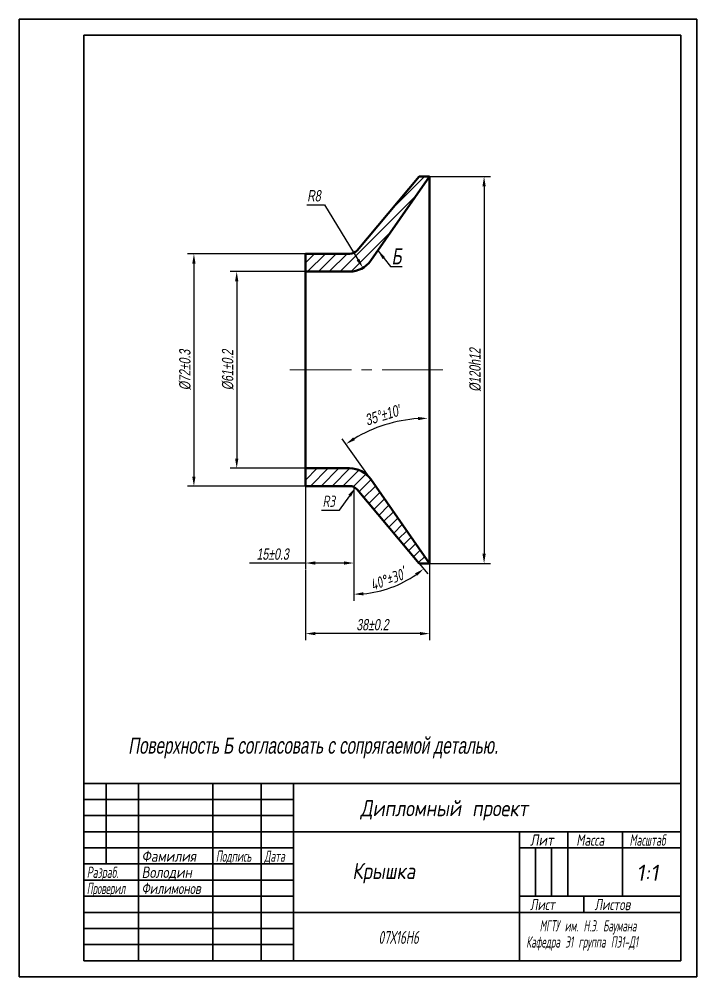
# Model space of a CAD drawing. Header units: millimetres. Extents: x 155 to 2756, y -275 to 1324.
# Drawn here: x 1155.8 to 1365.8, y 730.2 to 1027.2 of the extents above; entities that cross this region are included whole.
import ezdxf

# ---------------------------------------------------------------- set-up
doc = ezdxf.new("R2010")
doc.units = ezdxf.units.MM
doc.header["$PDMODE"] = 35
doc.header["$PDSIZE"] = -30
doc.linetypes.add('CENTER2', pattern=[28.575, 19.05, -3.175, 3.175, -3.175])
doc.layers.get('0').update_dxf_attribs({"lineweight": 50})
for name, color, linetype, lineweight in [('1', 1, 'CENTER2', 20), ('Layer2', 152, 'Continuous', 25), ('Рамка', 52, 'Continuous', 35), ('Текст', 242, 'Continuous', 25)]:
    doc.layers.add(name, color=color, linetype=linetype, lineweight=lineweight)
doc.styles.add('3.5', font='txt.shx', dxfattribs={"width": 0.7, "oblique": 10, "height": 3.5})
doc.styles.add('5', font='txt.shx', dxfattribs={"width": 0.8, "oblique": 10, "height": 5})
doc.styles.add('ST_5', font='w_russin.shx', dxfattribs={"width": 0.7, "oblique": 10, "height": 5})
doc.dimstyles.new('1 STANDARD(1 1)', dxfattribs={"dimscale": 0, "dimtxt": 3.5, "dimasz": 3, "dimexe": 2, "dimexo": 0, "dimgap": 1, "dimtad": 1, "dimtoh": 1, "dimdec": 1, "dimzin": 9, "dimdsep": 46, "dimtxsty": '3.5', "dimcen": 2.5, "dimclrd": 256, "dimclre": 256, "dimclrt": 256, "dimaunit": 1, "dimadec": 0, "dimazin": 0, "dimtfac": 1, "dimtdec": 1, "dimtmove": 0, "dimatfit": 3, "dimfxl": 0, "dimtolj": 1, "dimtzin": 1, "dimarcsym": 0})
doc.dimstyles.new('STANDARD(1 1)', dxfattribs={"dimscale": 0, "dimtxt": 3.5, "dimasz": 3, "dimexe": 2, "dimexo": 0, "dimgap": 1, "dimtad": 1, "dimdec": 1, "dimzin": 9, "dimdsep": 46, "dimtxsty": '3.5', "dimcen": 2.5, "dimclrd": 256, "dimclre": 256, "dimclrt": 256, "dimaunit": 1, "dimadec": 0, "dimazin": 0, "dimtfac": 1, "dimtdec": 1, "dimtmove": 0, "dimatfit": 3, "dimfxl": 0, "dimtolj": 1, "dimtzin": 1, "dimarcsym": 0})
doc.dimstyles.new('STANDARD(1 1)$2', dxfattribs={"dimscale": 0, "dimtxt": 3.5, "dimasz": 3, "dimexe": 2, "dimexo": 0, "dimgap": 1, "dimtad": 1, "dimdec": 1, "dimzin": 9, "dimdsep": 46, "dimtxsty": '3.5', "dimcen": 2.5, "dimclrd": 256, "dimclre": 256, "dimclrt": 256, "dimaunit": 1, "dimadec": 0, "dimazin": 0, "dimtfac": 1, "dimtdec": 1, "dimtmove": 0, "dimatfit": 3, "dimfxl": 0, "dimtolj": 1, "dimtzin": 1, "dimarcsym": 0})
doc.dimstyles.new('STANDARD(1 1)$4', dxfattribs={"dimscale": 0, "dimtxt": 3.5, "dimasz": 3, "dimexe": 2, "dimexo": 0, "dimgap": 1, "dimtad": 1, "dimtoh": 1, "dimdec": 1, "dimzin": 9, "dimdsep": 46, "dimtxsty": '3.5', "dimcen": 2.5, "dimclrd": 256, "dimclre": 256, "dimclrt": 256, "dimaunit": 1, "dimadec": 0, "dimazin": 0, "dimtfac": 1, "dimtdec": 1, "dimtofl": 0, "dimtmove": 0, "dimatfit": 2, "dimfxl": 0, "dimtolj": 1, "dimtzin": 1, "dimarcsym": 0})

# ---------------------------------------------------------------- blocks, each defined once
blk = doc.blocks.new('*D95')
at = {"layer": 'Defpoints', "color": 0}
for p in [(1244.59, 954.38), (1210, 882.3), (1244.59, 882.3)]:
    blk.add_point(p, dxfattribs=at)
at = {"layer": 'Layer2', "lineweight": -2}
for p, q in [((1244.59, 954.38), (1208, 954.38)), ((1210, 951.38), (1210, 885.3)), ((1244.59, 882.3), (1208, 882.3))]:
    blk.add_line(p, q, dxfattribs=at)
at = {"layer": 'Layer2'}
for points in [[(1209.5, 951.38), (1210.5, 951.38), (1210, 954.38)], [(1209.5, 885.3), (1210.5, 885.3), (1210, 882.3)]]:
    blk.add_solid(points, dxfattribs=at)
at = {"layer": 'Layer2', "insert": (1207.25, 918.38), "char_height": 3.5, "attachment_point": 5, "rotation": 90, "style": '3.5'}
blk.add_mtext('\\A1;{\\Fw_russin.shx;%%c72±0.3}', dxfattribs=at)
blk = doc.blocks.new('*D96')
at = {"layer": 'Defpoints', "color": 0}
for p in [(1244.59, 948.88), (1223.26, 887.88), (1244.59, 887.88)]:
    blk.add_point(p, dxfattribs=at)
at = {"layer": 'Layer2', "lineweight": -2}
for p, q in [((1244.59, 948.88), (1221.26, 948.88)), ((1223.26, 945.88), (1223.26, 890.88)), ((1244.59, 887.88), (1221.26, 887.88))]:
    blk.add_line(p, q, dxfattribs=at)
at = {"layer": 'Layer2'}
for points in [[(1222.76, 945.88), (1223.76, 945.88), (1223.26, 948.88)], [(1222.76, 890.88), (1223.76, 890.88), (1223.26, 887.88)]]:
    blk.add_solid(points, dxfattribs=at)
at = {"layer": 'Layer2', "insert": (1220.51, 918.38), "char_height": 3.5, "attachment_point": 5, "rotation": 90, "style": '3.5'}
blk.add_mtext('\\A1;{\\Fw_russin.shx;%%c61±0.2}', dxfattribs=at)
blk = doc.blocks.new('*D97')
at = {"layer": 'Defpoints', "color": 0}
for p in [(1283.05, 858.38), (1244.59, 856.27), (1244.59, 836.62)]:
    blk.add_point(p, dxfattribs=at)
at = {"layer": 'Layer2', "lineweight": -2}
for p, q in [((1283.05, 858.38), (1283.05, 834.62)), ((1244.59, 856.27), (1244.59, 834.62)), ((1280.05, 836.62), (1247.59, 836.62))]:
    blk.add_line(p, q, dxfattribs=at)
at = {"layer": 'Layer2'}
for points in [[(1247.59, 837.12), (1247.59, 836.12), (1244.59, 836.62)], [(1280.05, 837.12), (1280.05, 836.12), (1283.05, 836.62)]]:
    blk.add_solid(points, dxfattribs=at)
at = {"layer": 'Layer2', "insert": (1265.35, 839.37), "char_height": 3.5, "attachment_point": 5, "style": '3.5'}
blk.add_mtext('\\A1;{\\Fw_russin.shx;38±0.2}', dxfattribs=at)
blk = doc.blocks.new('*D98')
at = {"layer": 'Defpoints', "color": 0}
for p in [(1244.59, 882.3), (1259.54, 882.02), (1259.54, 858.51)]:
    blk.add_point(p, dxfattribs=at)
at = {"layer": 'Layer2', "lineweight": -2}
for p, q in [((1244.59, 882.3), (1244.59, 856.51)), ((1259.54, 882.02), (1259.54, 856.51)), ((1244.59, 858.51), (1227.22, 858.51)), ((1256.54, 858.51), (1247.59, 858.51))]:
    blk.add_line(p, q, dxfattribs=at)
at = {"layer": 'Layer2'}
for points in [[(1247.59, 859.01), (1247.59, 858.01), (1244.59, 858.51)], [(1256.54, 859.01), (1256.54, 858.01), (1259.54, 858.51)]]:
    blk.add_solid(points, dxfattribs=at)
at = {"layer": 'Layer2', "insert": (1234.41, 861.26), "char_height": 3.5, "attachment_point": 5, "style": '3.5'}
blk.add_mtext('\\A1;{\\Fw_russin.shx;15±0.3}', dxfattribs=at)
blk = doc.blocks.new('*D99')
at = {"layer": 'Defpoints', "color": 0}
for p in [(1282.49, 918.38), (1264.97, 899.79), (1264.78, 884.47), (1282.49, 859.18), (1282.49, 859.18)]:
    blk.add_point(p, dxfattribs=at)
at = {"layer": 'Layer2', "lineweight": -2}
blk.add_line((1264.78, 884.47), (1255.97, 897.04), dxfattribs=at)
blk.add_arc((1282.49, 859.18), 44.22, 93.8875, 121.1125, dxfattribs=at)
at = {"layer": 'Layer2'}
for points in [[(1279.47, 903.8), (1279.5, 902.8), (1282.49, 903.4)], [(1259.91, 896.62), (1259.36, 897.46), (1257.12, 895.41)]]:
    blk.add_solid(points, dxfattribs=at)
at = {"layer": 'Layer2', "insert": (1268.45, 904.36), "char_height": 3.5, "attachment_point": 5, "rotation": 17.2655, "style": '3.5'}
blk.add_mtext("\\A1;{\\Fw_russin.shx;35°±10'}", dxfattribs=at)
blk = doc.blocks.new('*D100')
at = {"layer": 'Defpoints', "color": 0}
for p in [(1283.05, 978.38), (1283.05, 858.38), (1299.92, 858.38)]:
    blk.add_point(p, dxfattribs=at)
at = {"layer": 'Layer2', "lineweight": -2}
for p, q in [((1283.05, 978.38), (1301.92, 978.38)), ((1299.92, 975.38), (1299.92, 861.38)), ((1283.05, 858.38), (1301.92, 858.38))]:
    blk.add_line(p, q, dxfattribs=at)
at = {"layer": 'Layer2'}
for points in [[(1299.42, 975.38), (1300.42, 975.38), (1299.92, 978.38)], [(1299.42, 861.38), (1300.42, 861.38), (1299.92, 858.38)]]:
    blk.add_solid(points, dxfattribs=at)
at = {"layer": 'Layer2', "insert": (1297.17, 918.38), "char_height": 3.5, "attachment_point": 5, "rotation": 90, "style": '3.5'}
blk.add_mtext('\\A1;{\\Fw_russin.shx;%%c120h12}', dxfattribs=at)
blk = doc.blocks.new('*D101')
at = {"layer": 'Defpoints', "color": 0}
for p in [(1258.23, 956.88), (1262.39, 950.05)]:
    blk.add_point(p, dxfattribs=at)
at = {"layer": 'Layer2', "lineweight": -2}
for p, q in [((1244.95, 969.63), (1250.45, 969.63)), ((1250.45, 969.63), (1260.83, 952.61))]:
    blk.add_line(p, q, dxfattribs=at)
at = {"layer": 'Layer2'}
blk.add_solid([(1261.25, 952.87), (1260.4, 952.35), (1262.39, 950.05)], dxfattribs=at)
at = {"layer": 'Layer2', "insert": (1247.2, 972.38), "char_height": 3.5, "attachment_point": 5, "style": '3.5'}
blk.add_mtext('\\A1;{\\Fw_russin.shx;R8}', dxfattribs=at)
blk = doc.blocks.new('*D114')
at = {"layer": 'Defpoints', "color": 0}
for p in [(1258.28, 879.38), (1260, 881.83)]:
    blk.add_point(p, dxfattribs=at)
at = {"layer": 'Layer2', "lineweight": -2}
for p, q in [((1255.13, 874.91), (1258.28, 879.38)), ((1249.53, 874.91), (1255.13, 874.91))]:
    blk.add_line(p, q, dxfattribs=at)
at = {"layer": 'Layer2'}
blk.add_solid([(1257.87, 879.67), (1258.69, 879.09), (1260, 881.83)], dxfattribs=at)
at = {"layer": 'Layer2', "insert": (1251.83, 877.66), "char_height": 3.5, "attachment_point": 5, "style": '3.5'}
blk.add_mtext('\\A1;R3', dxfattribs=at)
blk = doc.blocks.new('*D115')
at = {"layer": 'Defpoints', "color": 0}
for p in [(1259.54, 882.18), (1259.54, 881.86), (1260.57, 881.31), (1279.81, 858.38), (1267.32, 849.74)]:
    blk.add_point(p, dxfattribs=at)
at = {"layer": 'Layer2', "lineweight": -2}
for p, q in [((1259.54, 881.86), (1259.54, 846.83)), ((1279.81, 858.38), (1282.49, 855.19))]:
    blk.add_line(p, q, dxfattribs=at)
blk.add_arc((1259.54, 882.54), 33.7, 275.1017, 304.8983, dxfattribs=at)
at = {"layer": 'Layer2'}
for points in [[(1278.52, 855.29), (1279.13, 854.5), (1281.21, 856.72)], [(1262.56, 848.47), (1262.52, 849.47), (1259.54, 848.83)]]:
    blk.add_solid(points, dxfattribs=at)
at = {"layer": 'Layer2', "insert": (1270.13, 853.45), "char_height": 3.5, "attachment_point": 5, "rotation": 20, "style": '3.5'}
blk.add_mtext("\\A1;40°±30'", dxfattribs=at)

msp = doc.modelspace()

# ---------------------------------------------------------------- hatches: boundary and pattern name
at = {"layer": 'Layer2'}
h = msp.add_hatch(dxfattribs=at)
h.set_pattern_fill('ANSI31', color=256, scale=0.75, style=0)
h.paths.add_polyline_path([(1264.78, 952.29), (1283.05, 978.38), (1279.81, 978.38), (1260.57, 955.45, -0.221695), (1258.28, 954.38), (1244.59, 954.38), (1244.59, 948.88), (1258.23, 948.88, 0.244698)])
h.paths.add_polyline_path([(1258.23, 887.88), (1244.59, 887.88), (1244.59, 882.38), (1258.28, 882.38, -0.221695), (1260.57, 881.31), (1279.81, 858.38), (1283.05, 858.38), (1264.78, 884.47, 0.244698)])

# ---------------------------------------------------------------- linework, layer by layer
for p, q in [((1260.57, 955.45), (1279.81, 978.38)), ((1283.05, 978.38), (1264.78, 952.29)), ((1283.05, 978.38), (1279.81, 978.38)), ((1283.05, 978.38), (1283.05, 858.38)), ((1244.59, 954.38), (1258.28, 954.38)), ((1244.59, 954.38), (1244.59, 918.38)), ((1244.59, 948.88), (1258.23, 948.88)), ((1244.59, 882.3), (1244.59, 918.38)), ((1244.59, 887.88), (1258.23, 887.88)), ((1244.59, 882.38), (1258.28, 882.38)), ((1283.05, 858.38), (1264.78, 884.47)), ((1260.57, 881.31), (1279.81, 858.38)), ((1283.05, 858.38), (1279.81, 858.38))]:
    msp.add_line(p, q)
for centre, radius, start, end in [((1258.28, 957.38), 3, 270, 320), ((1258.23, 956.88), 8, 270, 325), ((1258.23, 879.88), 8, 35, 90), ((1258.28, 879.38), 3, 40, 90)]:
    msp.add_arc(centre, radius, start, end)
at = {"layer": '1'}
msp.add_line((1239.74, 918.38), (1287.12, 918.38), dxfattribs=at)
at = {"layer": 'Layer2'}
msp.add_line((1259.54, 882.18), (1259.54, 881.86), dxfattribs=at)
at = {"layer": 'Рамка'}
for p, q in [((1155.85, 730.18), (1155.85, 1027.18)), ((1155.85, 1027.18), (1365.85, 1027.18)), ((1365.85, 1027.18), (1365.85, 730.18)), ((1175.85, 790.18), (1175.85, 1022.18)), ((1175.85, 1022.18), (1360.85, 1022.18)), ((1360.85, 735.18), (1360.85, 1022.18)), ((1175.85, 735.18), (1175.85, 790.18)), ((1175.85, 790.18), (1360.85, 790.18)), ((1182.85, 790.18), (1182.85, 765.18)), ((1192.85, 790.18), (1192.85, 735.18)), ((1215.85, 790.18), (1215.85, 735.18)), ((1230.85, 790.18), (1230.85, 735.18)), ((1240.85, 790.18), (1240.85, 735.18)), ((1175.85, 785.18), (1240.85, 785.18)), ((1175.85, 780.18), (1240.85, 780.18)), ((1175.85, 775.18), (1360.85, 775.18)), ((1310.85, 775.18), (1310.85, 735.18)), ((1325.85, 775.18), (1325.85, 755.18)), ((1342.85, 775.18), (1342.85, 755.18)), ((1175.85, 770.18), (1240.85, 770.18)), ((1310.85, 770.18), (1360.85, 770.18)), ((1315.85, 770.18), (1315.85, 755.18)), ((1320.85, 770.18), (1320.85, 755.18)), ((1175.85, 765.18), (1240.85, 765.18)), ((1175.85, 760.18), (1240.85, 760.18)), ((1175.85, 755.18), (1240.85, 755.18)), ((1310.85, 755.18), (1360.85, 755.18)), ((1330.85, 755.18), (1330.85, 750.18)), ((1175.85, 750.18), (1360.85, 750.18)), ((1175.85, 745.18), (1240.85, 745.18)), ((1175.85, 740.18), (1240.85, 740.18)), ((1175.85, 735.18), (1360.85, 735.18)), ((1365.85, 730.18), (1155.85, 730.18))]:
    msp.add_line(p, q, dxfattribs=at)

# ---------------------------------------------------------------- texts
at = {"layer": 'Layer2', "style": 'ST_5', "oblique": 10, "width": 0.7}
for s, p in [('Б', (1271.28, 951.15)), (' Поверхность Б согласовать с сопрягаемой деталью.', (1188.35, 799.4))]:
    msp.add_text(s, height=5, dxfattribs=at).set_placement(p)
at = {"layer": 'Текст', "style": '5', "oblique": 10}
for s, height, width, p in [('Дипломный проект', 5, 0.8, (1261.6, 779.98)), ('Лит', 3.5, 0.8, (1314.16, 770.85)), ('Масса', 3.5, 0.7, (1328.5, 770.85)), ('Масштаб', 3.5, 0.6, (1344.99, 770.85)), ('Фамилия', 3.5, 0.8, (1193.8, 765.85)), ('Подпись', 3.5, 0.58, (1216.8, 765.85)), ('Дата', 3.5, 0.58, (1231.8, 765.85)), ('Разраб.', 3.5, 0.6, (1176.8, 760.85)), ('Володин', 3.5, 0.8, (1193.8, 760.85)), ('Крышка', 5, 0.8, (1259.09, 760.5)), ('Проверил', 3.5, 0.55, (1176.8, 755.85)), ('Филимонов', 3.5, 0.7, (1193.8, 755.85)), ('Лист', 3.5, 0.7, (1314.16, 750.85)), ('Листов', 3.5, 0.7, (1334.16, 750.85)), ('МГТУ им. Н.Э. Баумана ', 3.5, 0.55, (1317.14, 744.25)), ('07Х16Н6', 4, 0.6, (1267.22, 740.4)), ('Кафедра Э1 группа ПЭ1-Д1', 3.5, 0.55, (1312.98, 739.25))]:
    msp.add_text(s, height=height, dxfattribs=dict(at, width=width)).set_placement(p)
msp.add_text('1:1', height=5, dxfattribs=at).set_placement((1347.09, 759.95))

# ---------------------------------------------------------------- dimensions: what is measured, and where the dimension line sits
at = {"layer": 'Layer2'}
for base, p1, p2, text, picture, middle in [((1299.92, 858.38), (1283.05, 978.38), (1283.05, 858.38), '{\\Fw_russin.shx;%%c120h12}', '*D100', (1299.92, 918.38)), ((1210, 882.3), (1244.59, 954.38), (1244.59, 882.3), '{\\Fw_russin.shx;%%c72±0.3}', '*D95', (1210, 918.38))]:
    dim = msp.add_linear_dim(base=base, p1=p1, p2=p2, angle=90, text=text, dimstyle='STANDARD(1 1)', override={"dimscale": 1}, dxfattribs=at)
    dim.commit()
    dim.dimension.update_dxf_attribs({"geometry": picture, "text_midpoint": middle, "dimtype": 160})
dim = msp.add_radius_dim(center=(1258.23, 956.88), mpoint=(1262.39, 950.05), text='{\\Fw_russin.shx;R8}', dimstyle='STANDARD(1 1)$4', override={"dimscale": 1, "dimtmove": 1}, dxfattribs=at)
dim.commit()
dim.dimension.update_dxf_attribs({"geometry": '*D101', "text_midpoint": (1250.45, 969.63), "dimtype": 164})
dim = msp.add_linear_dim(base=(1223.26, 887.88), p1=(1244.59, 948.88), p2=(1244.59, 887.88), angle=90, text='{\\Fw_russin.shx;%%c61±0.2}', dimstyle='STANDARD(1 1)', override={"dimscale": 1}, dxfattribs=at)
dim.commit()
dim.dimension.update_dxf_attribs({"geometry": '*D96', "text_midpoint": (1220.51, 918.38)})
dim = msp.add_angular_dim_2l(base=(1264.97, 899.79), line1=((1282.49, 859.18), (1282.49, 918.38)), line2=((1282.49, 859.18), (1264.78, 884.47)), text="{\\Fw_russin.shx;<>±10'}", dimstyle='STANDARD(1 1)$2', override={"dimscale": 1}, dxfattribs=at)
dim.commit()
dim.dimension.update_dxf_attribs({"geometry": '*D99', "text_midpoint": (1269.36, 901.41), "dimtype": 162})
for base, p1, p2, text, picture, middle in [((1259.54, 858.51), (1244.59, 882.3), (1259.54, 882.02), '{\\Fw_russin.shx;15±0.3}', '*D98', (1234.41, 858.51)), ((1244.59, 836.62), (1283.05, 858.38), (1244.59, 856.27), '{\\Fw_russin.shx;38±0.2}', '*D97', (1265.35, 836.62))]:
    dim = msp.add_linear_dim(base=base, p1=p1, p2=p2, text=text, dimstyle='STANDARD(1 1)', override={"dimscale": 1}, dxfattribs=at)
    dim.commit()
    dim.dimension.update_dxf_attribs({"geometry": picture, "text_midpoint": middle, "dimtype": 160})
dim = msp.add_angular_dim_2l(base=(1267.32, 849.74), line1=((1260.57, 881.31), (1279.81, 858.38)), line2=((1259.54, 882.18), (1259.54, 881.86)), text="<>±30'", dimstyle='1 STANDARD(1 1)', override={"dimscale": 1}, dxfattribs=at)
dim.commit()
dim.dimension.update_dxf_attribs({"geometry": '*D115', "text_midpoint": (1270.13, 853.45)})
dim = msp.add_radius_dim(center=(1258.28, 879.38), mpoint=(1260, 881.83), dimstyle='1 STANDARD(1 1)', override={"dimscale": 1, "dimtmove": 1}, dxfattribs=at)
dim.commit()
dim.dimension.update_dxf_attribs({"geometry": '*D114', "text_midpoint": (1255.13, 874.91), "dimtype": 164})

# ---------------------------------------------------------------- leaders
msp.add_leader([(1267.01, 955.47), (1270.89, 950.44), (1274.56, 950.44)], dimstyle='STANDARD(1 1)', override={"dimscale": 1, "dimtad": 0}, dxfattribs=at)

doc.saveas('drawing.dxf')
